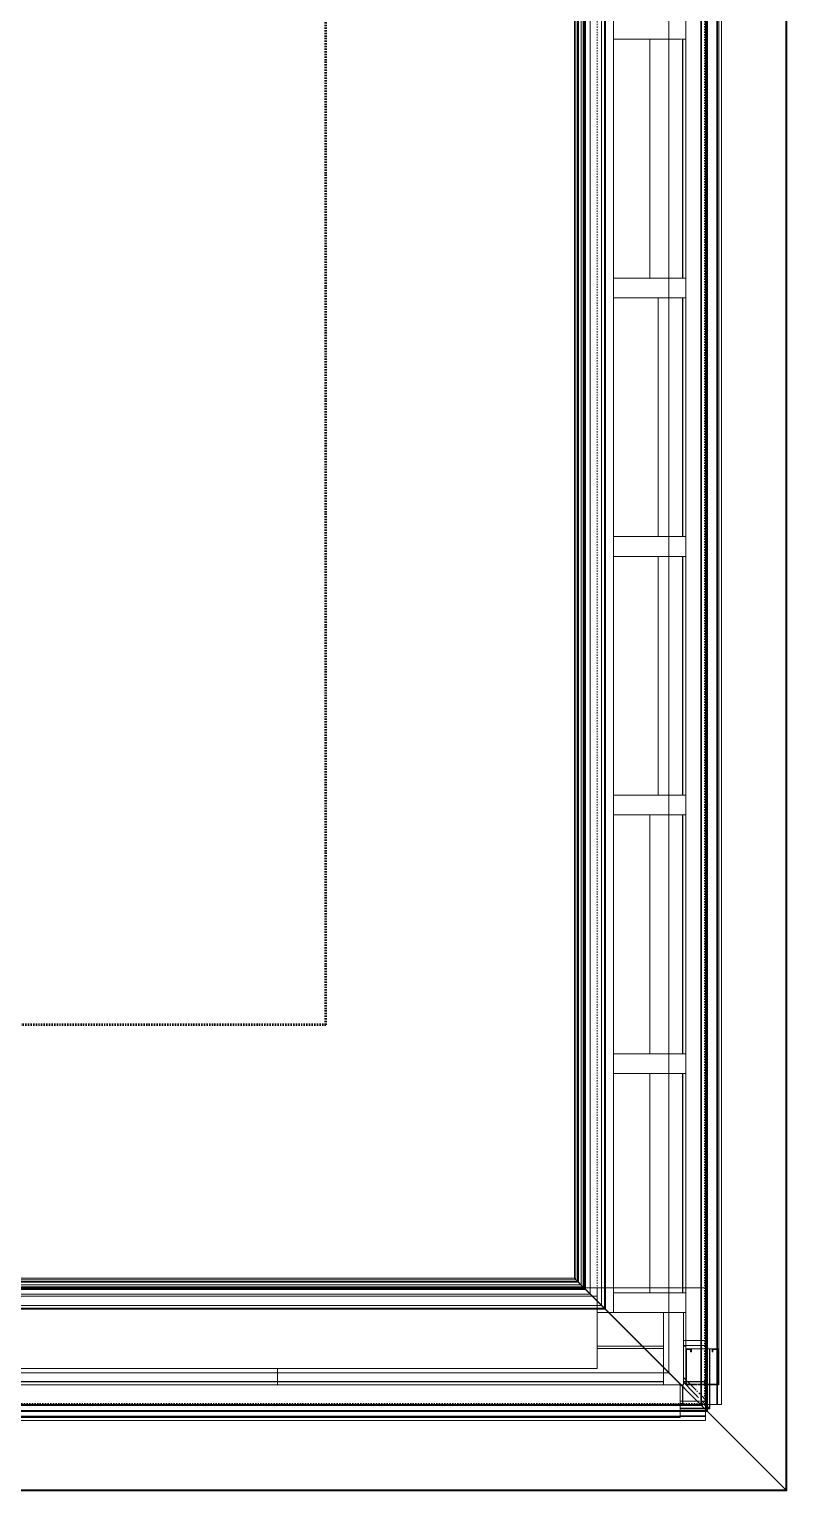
# Model space of a CAD drawing. Header units: inches. Extents: x -4235 to -464, y 9767 to 12269.
# Drawn here: x -2119.4 to -2061.7, y 9973.6 to 10084.9 of the extents above; entities that cross this region are included whole.
import ezdxf

# ---------------------------------------------------------------- set-up
doc = ezdxf.new("R2010")
doc.units = ezdxf.units.IN
doc.header["$MEASUREMENT"] = 0
doc.linetypes.add('Dash 1_16_', pattern=[0.125, 0.0625, -0.0625])
for name, color, linetype, lineweight in [('A-GLAZ-CWMG', 51, 'Continuous', 9), ('A-GLAZ-CWMG-1', 9, 'Continuous', 9), ('A-ROOF-1', 10, 'Dash 1_16_', 9), ('A-WALL-1', 113, 'Continuous', 9), ('A-WALL-PATT-1', 9, 'Continuous', 9), ('C-PROP-LINE-1', 91, 'Dash 1_16_', 50)]:
    doc.layers.add(name, color=color, linetype=linetype, lineweight=lineweight)

# ---------------------------------------------------------------- blocks, each defined once
blk = doc.blocks.new('Basic Wall _ EXT - FIBER CEMENT - LARGE - 1hr - ___-2505167-BACKGROUND - ROOF PLAN')
at = {"layer": 'A-WALL-1'}
for p, q in [((-2067.63, 9984.44), (-2067.63, 9981.75)), ((-2067.63, 9981.75), (-2067.63, 9984.44)), ((-2067.6, 9981.75), (-2067.6, 9984.44)), ((-2067.6, 9981.75), (-2067.6, 9984.44)), ((-2069.61, 9981.88), (-2068.79, 9981.06)), ((-2068.79, 9981.06), (-2069.61, 9981.88)), ((-2068.79, 9981.05), (-2068.63, 9980.89)), ((-2068.63, 9980.89), (-2068.79, 9981.05)), ((-2068.63, 9980.89), (-2068.58, 9980.84)), ((-2068.58, 9980.84), (-2068.63, 9980.89)), ((-2068.58, 9980.84), (-2068.52, 9980.78)), ((-2068.52, 9980.78), (-2068.58, 9980.84)), ((-2067.63, 9981.69), (-2067.63, 9980.19)), ((-2067.63, 9980.19), (-2067.63, 9981.69)), ((-2067.6, 9980.19), (-2067.6, 9981.69)), ((-2067.6, 9980.19), (-2067.6, 9981.69)), ((-2068.52, 9980.78), (-2068.45, 9980.72)), ((-2068.45, 9980.72), (-2068.52, 9980.78)), ((-2068.18, 9980.44), (-2067.92, 9980.19)), ((-2067.92, 9980.19), (-2068.18, 9980.44)), ((-2067.92, 9980.19), (-2067.77, 9980.04)), ((-2067.77, 9980.04), (-2067.92, 9980.19)), ((-2067.77, 9980.04), (-2067.63, 9979.9)), ((-2067.6, 9979.87), (-2067.77, 9980.04)), ((-2067.63, 9980.19), (-2067.63, 9979.9)), ((-2067.63, 9979.9), (-2067.63, 9980.19)), ((-2067.6, 9979.87), (-2067.6, 9980.19)), ((-2067.6, 9979.87), (-2067.6, 9980.19))]:
    blk.add_line(p, q, dxfattribs=at)
blk = doc.blocks.new('Basic Wall _ EXT - FIBER CEMENT - LARGE - 1hr - ___-2162460-BACKGROUND - ROOF PLAN')
at = {"layer": 'A-WALL-1'}
for p, q in [((-2067.05, 9980.19), (-2067.05, 10851.39)), ((-2067.02, 9980.19), (-2067.02, 10851.39)), ((-2066.71, 9980.19), (-2066.71, 10851.39)), ((-2069.67, 10084.11), (-2069.67, 10065.92)), ((-2069.67, 10065.92), (-2069.67, 10084.11)), ((-2069.64, 10065.92), (-2069.64, 10084.11)), ((-2069.64, 10065.92), (-2069.64, 10084.11)), ((-2069.67, 10064.42), (-2069.67, 10046.24)), ((-2069.67, 10046.24), (-2069.67, 10064.42)), ((-2069.64, 10046.24), (-2069.64, 10064.42)), ((-2069.64, 10046.24), (-2069.64, 10064.42)), ((-2069.67, 10044.74), (-2069.67, 10026.56)), ((-2069.67, 10026.56), (-2069.67, 10044.74)), ((-2069.64, 10026.56), (-2069.64, 10044.74)), ((-2069.64, 10026.56), (-2069.64, 10044.74)), ((-2069.67, 10025.06), (-2069.67, 10006.87)), ((-2069.67, 10006.87), (-2069.67, 10025.06)), ((-2069.64, 10006.87), (-2069.64, 10025.06)), ((-2069.64, 10006.87), (-2069.64, 10025.06)), ((-2069.67, 10005.37), (-2069.67, 9989.06)), ((-2069.67, 9988.69), (-2069.67, 10005.37)), ((-2069.64, 9988.69), (-2069.64, 10005.37)), ((-2069.64, 9989.06), (-2069.64, 10005.37)), ((-2069.67, 9989.06), (-2069.67, 9988.69)), ((-2069.64, 9988.69), (-2069.64, 9989.06)), ((-2067.06, 9981.75), (-2067.06, 9984.38)), ((-2067.05, 9981.75), (-2067.05, 9984.38)), ((-2067.03, 9981.75), (-2067.03, 9984.38)), ((-2067.02, 9981.75), (-2067.02, 9984.38)), ((-2069.67, 9981.69), (-2069.67, 9981.6)), ((-2069.67, 9981.6), (-2069.67, 9981.69)), ((-2069.67, 9981.56), (-2069.67, 9980.47)), ((-2069.67, 9980.47), (-2069.67, 9981.56)), ((-2069.64, 9981.56), (-2069.64, 9981.69)), ((-2069.64, 9981.56), (-2069.64, 9981.69)), ((-2069.64, 9980.47), (-2069.64, 9981.53)), ((-2069.64, 9980.47), (-2069.64, 9981.53)), ((-2067.06, 9980.19), (-2067.06, 9981.69)), ((-2067.05, 9980.19), (-2067.05, 9981.69)), ((-2067.03, 9980.19), (-2067.03, 9981.69)), ((-2067.02, 9980.19), (-2067.02, 9981.69)), ((-2069.67, 9980.47), (-2069.67, 9980.41)), ((-2069.67, 9980.41), (-2069.67, 9980.47)), ((-2069.67, 9980.41), (-2069.67, 9980.34)), ((-2069.67, 9980.34), (-2069.67, 9980.41)), ((-2069.67, 9980.34), (-2069.67, 9980.28)), ((-2069.67, 9980.28), (-2069.67, 9980.34)), ((-2069.67, 9980.28), (-2069.67, 9980.22)), ((-2069.67, 9980.22), (-2069.67, 9980.28)), ((-2069.64, 9980.19), (-2069.67, 9980.19)), ((-2069.64, 9980.41), (-2069.64, 9980.47)), ((-2069.64, 9980.41), (-2069.64, 9980.47)), ((-2069.64, 9980.34), (-2069.64, 9980.41)), ((-2069.64, 9980.34), (-2069.64, 9980.41)), ((-2069.64, 9980.28), (-2069.64, 9980.34)), ((-2069.64, 9980.28), (-2069.64, 9980.34)), ((-2069.64, 9980.22), (-2069.64, 9980.28)), ((-2069.64, 9980.22), (-2069.64, 9980.28)), ((-2069.64, 9980.19), (-2068.3, 9980.19)), ((-2068.3, 9980.19), (-2069.64, 9980.19)), ((-2068.18, 9980.19), (-2067.92, 9980.19)), ((-2067.92, 9980.19), (-2068.18, 9980.19)), ((-2067.92, 9980.19), (-2067.77, 9980.19)), ((-2067.77, 9980.19), (-2067.92, 9980.19)), ((-2067.77, 9980.19), (-2067.05, 9980.19)), ((-2067.02, 9980.19), (-2067.77, 9980.19)), ((-2067.03, 9980.19), (-2067.06, 9980.19)), ((-2067.02, 9980.19), (-2066.76, 9980.19)), ((-2066.88, 9980.19), (-2067.02, 9980.19)), ((-2067.02, 9980.19), (-2066.9, 9980.19)), ((-2066.74, 9980.19), (-2067.02, 9980.19)), ((-2066.9, 9980.19), (-2066.77, 9980.19)), ((-2066.84, 9980.19), (-2066.88, 9980.19)), ((-2066.79, 9980.19), (-2066.84, 9980.19)), ((-2066.77, 9980.19), (-2066.79, 9980.19)), ((-2066.76, 9980.19), (-2066.77, 9980.19)), ((-2066.77, 9980.19), (-2066.75, 9980.19)), ((-2066.75, 9980.19), (-2066.71, 9980.19)), ((-2066.71, 9980.19), (-2066.74, 9980.19))]:
    blk.add_line(p, q, dxfattribs=at)
blk = doc.blocks.new('Basic Wall _ EXT - FIBER CEMENT - SMALL - 1hr - ___-2145934-BACKGROUND - ROOF PLAN')
at = {"layer": 'A-WALL-1'}
for p, q in [((-2061.81, 10857.87), (-2061.81, 9973.7)), ((-2061.81, 9973.7), (-2061.81, 10857.87)), ((-2061.73, 9973.63), (-2061.73, 10857.95)), ((-2061.73, 9973.63), (-2061.73, 10857.95)), ((-2067.84, 9979.73), (-2067.84, 10851.85)), ((-2067.77, 9979.66), (-2067.77, 10851.92)), ((-2068.29, 9989.06), (-2068.29, 10851.39)), ((-2068.29, 9989.06), (-2068.29, 10851.39)), ((-2068.22, 9980.11), (-2068.22, 10851.47)), ((-2070.72, 9982.61), (-2070.72, 10848.97)), ((-2070.72, 9982.62), (-2070.72, 10848.96)), ((-2075.62, 9987.51), (-2075.62, 10844.06)), ((-2075.62, 9987.51), (-2075.62, 10844.06)), ((-2075.54, 9987.44), (-2075.54, 10844.14)), ((-2075.54, 9987.44), (-2075.54, 10844.14)), ((-2076.7, 10842.99), (-2076.7, 9988.59)), ((-2076.7, 9988.59), (-2076.7, 10842.99)), ((-2075.83, 10843.86), (-2075.83, 9987.72)), ((-2075.83, 9987.72), (-2075.83, 10843.86)), ((-2077.91, 9989.8), (-2077.91, 10841.78)), ((-2077.8, 9989.69), (-2077.8, 10841.89)), ((-2077.67, 9989.56), (-2077.67, 10842.02)), ((-2077.6, 9989.49), (-2077.6, 10842.08)), ((-2077.4, 10842.29), (-2077.4, 9989.29)), ((-2077.25, 10842.44), (-2077.25, 9989.14)), ((-2077.24, 9989.13), (-2077.24, 10842.45)), ((-2077.2, 9989.09), (-2077.2, 10842.48)), ((-2077.18, 9989.07), (-2077.18, 10842.51)), ((-2077.17, 9989.06), (-2077.17, 10842.52)), ((-2077.17, 9989.06), (-2077.17, 10842.52)), ((-2077.11, 9989), (-2077.11, 10842.58)), ((-2077.1, 9988.99), (-2077.1, 10842.59)), ((-2077.05, 9988.94), (-2077.05, 10842.64)), ((-2077.44, 9989.33), (-2077.91, 9989.8)), ((-2077.91, 9989.8), (-2077.8, 9989.69)), ((-2077.68, 9989.57), (-2077.8, 9989.69)), ((-2077.8, 9989.69), (-2077.44, 9989.33)), ((-2077.8, 9989.69), (-2077.72, 9989.61)), ((-2077.44, 9989.33), (-2077.67, 9989.56)), ((-2077.67, 9989.56), (-2077.6, 9989.49)), ((-2077.6, 9989.49), (-2077.44, 9989.33)), ((-2077.51, 9989.4), (-2077.55, 9989.44)), ((-2077.44, 9989.33), (-2077.51, 9989.4)), ((-2077.33, 9989.22), (-2077.29, 9989.18)), ((-2077.29, 9989.18), (-2077.33, 9989.22)), ((-2077.29, 9989.18), (-2077.33, 9989.22)), ((-2077.33, 9989.22), (-2077.29, 9989.18)), ((-2077.32, 9989.21), (-2077.32, 9989.21)), ((-2077.2, 9989.09), (-2077.24, 9989.13)), ((-2061.73, 9973.63), (-2077.18, 9989.07)), ((-2077.18, 9989.07), (-2077.17, 9989.06)), ((-2077.17, 9989.06), (-2061.81, 9973.7)), ((-2077.11, 9989), (-2077.17, 9989.06)), ((-2077.17, 9989.06), (-2077.11, 9989)), ((-2077.12, 9989.01), (-2077.17, 9989.06)), ((-2077.17, 9989.06), (-2077.16, 9989.05)), ((-2077.16, 9989.05), (-2077.15, 9989.04)), ((-2075.54, 9987.44), (-2077.11, 9989)), ((-2077.1, 9988.99), (-2077.05, 9988.94)), ((-2077, 9988.89), (-2077.06, 9988.95)), ((-2077.05, 9988.94), (-2075.62, 9987.51)), ((-2077.04, 9988.93), (-2077, 9988.89)), ((-2068.29, 9980.19), (-2068.29, 9989.06)), ((-2068.29, 9980.19), (-2068.29, 9989.06)), ((-2069.9, 9981.79), (-2069.84, 9981.73)), ((-2069.73, 9981.62), (-2069.68, 9981.57)), ((-2068.63, 9980.52), (-2069.73, 9981.62)), ((-2069.68, 9981.57), (-2068.58, 9980.47)), ((-2068.22, 9980.11), (-2068.22, 9980.11)), ((-2068.18, 9980.07), (-2067.84, 9979.73)), ((-2067.77, 9979.66), (-2068.18, 9980.07)), ((-2067.84, 9979.73), (-2067.77, 9979.66))]:
    blk.add_line(p, q, dxfattribs=at)
at = {"layer": 'A-WALL-1', "flags": 128}
for points in [[(-2077.55, 9989.44), (-2077.59, 9989.48), (-2077.64, 9989.53), (-2077.68, 9989.57)], [(-2077.4, 9989.29), (-2077.4, 9989.29), (-2077.41, 9989.3), (-2077.44, 9989.33)], [(-2077.18, 9989.07), (-2077.23, 9989.12), (-2077.29, 9989.18), (-2077.33, 9989.22), (-2077.37, 9989.26), (-2077.39, 9989.28), (-2077.4, 9989.29)], [(-2077.37, 9989.26), (-2077.34, 9989.23), (-2077.32, 9989.21)], [(-2077.32, 9989.21), (-2077.31, 9989.2), (-2077.3, 9989.19), (-2077.27, 9989.17), (-2077.24, 9989.13), (-2077.21, 9989.1), (-2077.17, 9989.06)], [(-2077.25, 9989.14), (-2077.25, 9989.14), (-2077.27, 9989.16), (-2077.29, 9989.18)], [(-2077.18, 9989.07), (-2077.22, 9989.11), (-2077.24, 9989.13), (-2077.25, 9989.14)], [(-2077.22, 9989.11), (-2077.19, 9989.08), (-2077.18, 9989.07)], [(-2077.15, 9989.04), (-2077.12, 9989.01), (-2077.08, 9988.97), (-2077.04, 9988.93)], [(-2069.73, 9981.62), (-2069.78, 9981.67), (-2069.84, 9981.73), (-2069.9, 9981.79)], [(-2068.22, 9980.11), (-2068.25, 9980.14), (-2068.28, 9980.18), (-2068.33, 9980.22), (-2068.39, 9980.28), (-2068.45, 9980.34), (-2068.52, 9980.41), (-2068.58, 9980.47), (-2068.63, 9980.52)], [(-2068.58, 9980.47), (-2068.54, 9980.43), (-2068.5, 9980.39), (-2068.46, 9980.35), (-2068.41, 9980.31), (-2068.38, 9980.27), (-2068.34, 9980.23)], [(-2068.34, 9980.23), (-2068.32, 9980.21), (-2068.3, 9980.19), (-2068.29, 9980.19)], [(-2068.29, 9980.19), (-2068.29, 9980.18), (-2068.27, 9980.16), (-2068.25, 9980.14)], [(-2068.18, 9980.07), (-2068.2, 9980.09), (-2068.21, 9980.1), (-2068.22, 9980.11)]]:
    blk.add_lwpolyline(points, dxfattribs=at)
blk = doc.blocks.new('Basic Wall _ EXT - FIBER CEMENT - LARGE - ___-2505169-BACKGROUND - ROOF PLAN')
at = {"layer": 'A-WALL-1'}
for p, q in [((-2089.29, 9981.91), (-2218.13, 9981.91)), ((-2177.12, 9981.94), (-2089.29, 9981.94)), ((-2089.29, 9981.94), (-2177.12, 9981.94)), ((-2089.29, 9981.91), (-2177.12, 9981.91)), ((-2068.79, 9981.06), (-2069.61, 9981.88)), ((-2069.61, 9981.88), (-2068.79, 9981.06)), ((-2068.63, 9980.89), (-2068.79, 9981.05)), ((-2068.79, 9981.05), (-2068.63, 9980.89)), ((-2068.58, 9980.84), (-2068.63, 9980.89)), ((-2068.63, 9980.89), (-2068.58, 9980.84)), ((-2068.52, 9980.78), (-2068.58, 9980.84)), ((-2068.58, 9980.84), (-2068.52, 9980.78)), ((-2067.92, 9979.9), (-2069.86, 9979.9)), ((-2067.92, 9979.9), (-2069.86, 9979.9)), ((-2069.86, 9979.87), (-2067.92, 9979.87)), ((-2067.92, 9979.87), (-2069.86, 9979.87)), ((-2068.45, 9980.72), (-2068.52, 9980.78)), ((-2068.52, 9980.78), (-2068.45, 9980.72)), ((-2067.92, 9980.19), (-2068.18, 9980.44)), ((-2068.18, 9980.44), (-2067.92, 9980.19)), ((-2067.77, 9980.04), (-2067.92, 9980.19)), ((-2067.92, 9980.19), (-2067.77, 9980.04)), ((-2067.77, 9979.9), (-2067.92, 9979.9)), ((-2067.77, 9979.9), (-2067.92, 9979.9)), ((-2067.92, 9979.87), (-2067.77, 9979.87)), ((-2067.77, 9979.87), (-2067.92, 9979.87)), ((-2067.63, 9979.9), (-2067.77, 9980.04)), ((-2067.77, 9980.04), (-2067.6, 9979.87)), ((-2067.63, 9979.9), (-2067.77, 9979.9)), ((-2067.63, 9979.9), (-2067.77, 9979.9)), ((-2067.77, 9979.87), (-2067.6, 9979.87)), ((-2067.6, 9979.87), (-2067.77, 9979.87))]:
    blk.add_line(p, q, dxfattribs=at)
blk = doc.blocks.new('Basic Wall _ EXT - FIBER CEMENT - LARGE - ___-2162463-BACKGROUND - ROOF PLAN')
at = {"layer": 'A-WALL-1'}
for p, q in [((-2369.31, 9981.94), (-2071.11, 9981.94)), ((-2071.11, 9981.94), (-2369.31, 9981.94)), ((-2071.11, 9981.91), (-2369.31, 9981.91)), ((-2071.11, 9981.91), (-2369.31, 9981.91)), ((-2069.61, 9981.94), (-2068.63, 9981.94)), ((-2068.63, 9981.94), (-2069.61, 9981.94)), ((-2068.63, 9981.91), (-2069.61, 9981.91)), ((-2068.63, 9981.91), (-2069.61, 9981.91)), ((-2068.63, 9981.94), (-2068.58, 9981.94)), ((-2068.58, 9981.94), (-2068.63, 9981.94)), ((-2068.58, 9981.91), (-2068.63, 9981.91)), ((-2068.58, 9981.91), (-2068.63, 9981.91)), ((-2068.58, 9981.94), (-2068.52, 9981.94)), ((-2068.52, 9981.94), (-2068.58, 9981.94)), ((-2068.52, 9981.91), (-2068.58, 9981.91)), ((-2068.52, 9981.91), (-2068.58, 9981.91)), ((-2068.52, 9981.94), (-2068.45, 9981.94)), ((-2068.45, 9981.94), (-2068.52, 9981.94)), ((-2068.45, 9981.91), (-2068.52, 9981.91)), ((-2068.45, 9981.91), (-2068.52, 9981.91)), ((-2068.45, 9981.94), (-2068.39, 9981.94)), ((-2068.39, 9981.94), (-2068.45, 9981.94)), ((-2068.39, 9981.91), (-2068.45, 9981.91)), ((-2068.39, 9981.91), (-2068.45, 9981.91)), ((-2068.39, 9981.94), (-2068.33, 9981.94)), ((-2068.33, 9981.94), (-2068.39, 9981.94)), ((-2068.33, 9981.91), (-2068.39, 9981.91)), ((-2068.33, 9981.91), (-2068.39, 9981.91)), ((-2068.18, 9981.94), (-2067.92, 9981.94)), ((-2067.92, 9981.94), (-2068.18, 9981.94)), ((-2067.92, 9981.91), (-2068.18, 9981.91)), ((-2067.92, 9981.91), (-2068.18, 9981.91)), ((-2067.92, 9981.94), (-2067.92, 9981.91)), ((-2067.92, 9981.91), (-2067.92, 9981.57)), ((-2067.92, 9980.19), (-2067.92, 9981.91)), ((-2067.92, 9981.57), (-2067.92, 9980.19)), ((-2067.92, 9980.19), (-2067.92, 9979.66)), ((-2067.92, 9979.66), (-2067.92, 9980.19)), ((-2067.92, 9979.31), (-2369.31, 9979.31)), ((-2067.92, 9979.28), (-2369.31, 9979.28)), ((-2369.31, 9978.98), (-2067.92, 9978.98)), ((-2067.92, 9979.32), (-2069.86, 9979.32)), ((-2067.92, 9979.31), (-2069.86, 9979.31)), ((-2067.92, 9979.3), (-2069.86, 9979.3)), ((-2067.92, 9979.28), (-2069.86, 9979.28)), ((-2067.92, 9979.66), (-2067.92, 9979.28)), ((-2067.92, 9979.31), (-2067.92, 9979.66)), ((-2067.92, 9979.32), (-2067.92, 9979.3)), ((-2067.92, 9979.28), (-2067.92, 9979)), ((-2067.92, 9979.17), (-2067.92, 9979.28)), ((-2067.92, 9979.28), (-2067.92, 9979.15)), ((-2067.92, 9979.03), (-2067.92, 9979.28)), ((-2067.92, 9979.04), (-2067.92, 9979.17)), ((-2067.92, 9979.15), (-2067.92, 9979.1)), ((-2067.92, 9979.1), (-2067.92, 9979.06)), ((-2067.92, 9979.06), (-2067.92, 9979.03)), ((-2067.92, 9979.01), (-2067.92, 9979.04)), ((-2067.92, 9979.01), (-2067.92, 9979.03)), ((-2067.92, 9979.03), (-2067.92, 9979.01)), ((-2067.92, 9978.99), (-2067.92, 9979.01)), ((-2067.92, 9979), (-2067.92, 9978.98)), ((-2067.92, 9978.98), (-2067.92, 9978.99))]:
    blk.add_line(p, q, dxfattribs=at)
blk = doc.blocks.new('Basic Wall _ EXT - FIBER CEMENT - SMALL - ___-2145937-BACKGROUND - ROOF PLAN')
at = {"layer": 'A-WALL-1'}
for p, q in [((-2077.91, 9989.8), (-3851.11, 9989.8)), ((-2077.8, 9989.69), (-2077.91, 9989.8)), ((-2077.91, 9989.8), (-2077.44, 9989.33)), ((-2077.05, 9988.94), (-3851.97, 9988.94)), ((-2077.1, 9988.99), (-3851.93, 9988.99)), ((-2077.11, 9989), (-3851.92, 9989)), ((-2077.18, 9989.07), (-3851.85, 9989.07)), ((-2077.17, 9989.06), (-3851.85, 9989.06)), ((-2077.17, 9989.06), (-3851.85, 9989.06)), ((-2077.2, 9989.09), (-3851.82, 9989.09)), ((-2077.24, 9989.13), (-3851.78, 9989.13)), ((-2077.25, 9989.14), (-3851.77, 9989.14)), ((-2077.4, 9989.29), (-3851.63, 9989.29)), ((-2077.6, 9989.49), (-3851.42, 9989.49)), ((-2077.67, 9989.56), (-3851.35, 9989.56)), ((-2077.8, 9989.69), (-3851.22, 9989.69)), ((-2077.72, 9989.61), (-2077.8, 9989.69)), ((-2077.44, 9989.33), (-2077.8, 9989.69)), ((-2077.8, 9989.69), (-2077.68, 9989.57)), ((-2077.6, 9989.49), (-2077.67, 9989.56)), ((-2077.67, 9989.56), (-2077.44, 9989.33)), ((-2077.44, 9989.33), (-2077.6, 9989.49)), ((-2077.51, 9989.4), (-2077.44, 9989.33)), ((-2077.33, 9989.22), (-2077.29, 9989.18)), ((-2077.29, 9989.18), (-2077.33, 9989.22)), ((-2077.29, 9989.18), (-2077.33, 9989.22)), ((-2077.33, 9989.22), (-2077.29, 9989.18)), ((-2077.24, 9989.13), (-2077.2, 9989.09)), ((-2077.18, 9989.07), (-2061.73, 9973.63)), ((-2077.17, 9989.06), (-2077.18, 9989.07)), ((-2061.81, 9973.7), (-2077.17, 9989.06)), ((-2077.11, 9989), (-2077.17, 9989.06)), ((-2077.17, 9989.06), (-2077.11, 9989)), ((-2077.17, 9989.06), (-2077.12, 9989.01)), ((-2077.11, 9989), (-2075.54, 9987.44)), ((-2077.05, 9988.94), (-2077.1, 9988.99)), ((-2077.06, 9988.95), (-2077, 9988.89)), ((-2075.62, 9987.51), (-2077.05, 9988.94)), ((-2077, 9988.89), (-2077.04, 9988.93)), ((-3853.2, 9987.72), (-2075.83, 9987.72)), ((-2075.83, 9987.72), (-3853.2, 9987.72)), ((-3852.33, 9988.59), (-2076.7, 9988.59)), ((-2076.7, 9988.59), (-3852.33, 9988.59)), ((-2075.54, 9987.44), (-3853.48, 9987.44)), ((-2075.54, 9987.44), (-3853.48, 9987.44)), ((-2075.62, 9987.51), (-3853.4, 9987.51)), ((-2075.62, 9987.51), (-3853.4, 9987.51)), ((-2070.72, 9982.61), (-3858.3, 9982.61)), ((-2070.72, 9982.61), (-3858.3, 9982.61)), ((-2069.84, 9981.73), (-2069.9, 9981.79)), ((-2069.73, 9981.62), (-2068.63, 9980.52)), ((-2069.68, 9981.57), (-2069.73, 9981.62)), ((-2068.58, 9980.47), (-2069.68, 9981.57)), ((-3860.81, 9980.11), (-2068.22, 9980.11)), ((-2068.29, 9980.19), (-3860.73, 9980.19)), ((-2068.29, 9980.19), (-3860.73, 9980.19)), ((-2068.2, 9980.09), (-2068.18, 9980.07)), ((-2068.18, 9980.07), (-2067.77, 9979.66)), ((-2067.84, 9979.73), (-2068.18, 9980.07)), ((-2067.77, 9979.66), (-3861.25, 9979.66)), ((-2067.84, 9979.73), (-3861.19, 9979.73)), ((-2067.77, 9979.66), (-2067.84, 9979.73)), ((-3867.29, 9973.63), (-2061.73, 9973.63)), ((-2061.73, 9973.63), (-3867.29, 9973.63)), ((-2061.81, 9973.7), (-3867.21, 9973.7)), ((-2061.81, 9973.7), (-3867.21, 9973.7))]:
    blk.add_line(p, q, dxfattribs=at)
at = {"layer": 'A-WALL-1', "flags": 128}
for points in [[(-2077.68, 9989.57), (-2077.64, 9989.53), (-2077.59, 9989.48), (-2077.55, 9989.44), (-2077.51, 9989.4)], [(-2077.44, 9989.33), (-2077.41, 9989.3), (-2077.4, 9989.29), (-2077.4, 9989.29)], [(-2077.4, 9989.29), (-2077.39, 9989.28), (-2077.37, 9989.26), (-2077.33, 9989.22), (-2077.29, 9989.18), (-2077.23, 9989.12), (-2077.18, 9989.07)], [(-2077.32, 9989.21), (-2077.32, 9989.21), (-2077.34, 9989.23), (-2077.37, 9989.26)], [(-2077.24, 9989.13), (-2077.27, 9989.17), (-2077.3, 9989.19), (-2077.31, 9989.2), (-2077.32, 9989.21)], [(-2077.29, 9989.18), (-2077.27, 9989.16), (-2077.25, 9989.14), (-2077.25, 9989.14)], [(-2077.25, 9989.14), (-2077.24, 9989.13), (-2077.22, 9989.11), (-2077.18, 9989.07)], [(-2077.17, 9989.06), (-2077.21, 9989.1), (-2077.24, 9989.13)], [(-2077.18, 9989.07), (-2077.19, 9989.08), (-2077.22, 9989.11)], [(-2077.04, 9988.93), (-2077.08, 9988.97), (-2077.12, 9989.01), (-2077.15, 9989.04), (-2077.16, 9989.05), (-2077.17, 9989.06)], [(-2069.9, 9981.79), (-2069.84, 9981.73), (-2069.78, 9981.67), (-2069.73, 9981.62)], [(-2068.63, 9980.52), (-2068.58, 9980.47), (-2068.52, 9980.41), (-2068.45, 9980.34), (-2068.39, 9980.28), (-2068.33, 9980.22), (-2068.28, 9980.18), (-2068.25, 9980.14), (-2068.22, 9980.11), (-2068.22, 9980.11)], [(-2068.29, 9980.19), (-2068.3, 9980.19), (-2068.32, 9980.21), (-2068.34, 9980.23), (-2068.38, 9980.27), (-2068.41, 9980.31), (-2068.46, 9980.35), (-2068.5, 9980.39), (-2068.54, 9980.43), (-2068.58, 9980.47)], [(-2068.25, 9980.14), (-2068.27, 9980.16), (-2068.29, 9980.18), (-2068.29, 9980.19)], [(-2068.22, 9980.11), (-2068.21, 9980.1), (-2068.2, 9980.09)]]:
    blk.add_lwpolyline(points, dxfattribs=at)
blk = doc.blocks.new('Rectangular Mullion - Profile_Polycarbonate_Upper and left-1940140-BACKGROUND - ROOF PLAN')
at = {"layer": 'A-GLAZ-CWMG'}
for p, q in [((-2174.37, 9981.69), (-2071.11, 9981.69)), ((-2174.37, 9981.63), (-2174.37, 9981.67)), ((-2174.37, 9980.47), (-2174.37, 9981.62)), ((-2069.86, 9981.67), (-2069.86, 9981.62)), ((-2069.86, 9981.62), (-2069.86, 9980.47)), ((-2174.37, 9980.29), (-2174.37, 9980.34)), ((-2174.37, 9980.23), (-2174.37, 9980.28)), ((-2174.37, 9979.66), (-2174.37, 9980.07)), ((-2069.86, 9980.47), (-2069.86, 9980.41)), ((-2069.86, 9980.41), (-2069.86, 9980.34)), ((-2069.86, 9980.34), (-2069.86, 9980.28)), ((-2069.86, 9980.28), (-2069.86, 9980.22)), ((-2069.86, 9980.07), (-2069.86, 9979.66)), ((-2174.37, 9979.28), (-2174.37, 9979.66)), ((-2174.37, 9979.19), (-2174.37, 9979.28)), ((-2069.86, 9979.19), (-2174.37, 9979.19)), ((-2069.86, 9979.66), (-2069.86, 9979.28)), ((-2069.86, 9979.28), (-2069.86, 9979.19))]:
    blk.add_line(p, q, dxfattribs=at)
blk = doc.blocks.new('Rectangular Mullion - Stud - Vertical-V63-BACKGROUND - ROOF PLAN')
at = {"layer": 'A-GLAZ-CWMG'}
for p, q in [((-1.5, 2.75), (-0.19, 2.75)), ((-1.5, 1.83), (-1.5, 2.71)), ((-0.12, 2.75), (0, 2.75)), ((0, 2.75), (0, -2.75)), ((-1.5, 1.44), (-1.5, 1.83)), ((-1.5, -2.75), (-1.5, 1.43)), ((-1.14, -2.75), (-1.5, -2.75)), ((-0.29, -2.75), (-1.11, -2.75)), ((-0.23, -2.75), (-0.28, -2.75)), ((-0.17, -2.75), (-0.23, -2.75)), ((0, -2.75), (-0.17, -2.75))]:
    blk.add_line(p, q, dxfattribs=at)
blk = doc.blocks.new('Rectangular Mullion - Stud - Base_Head-V64-BACKGROUND - ROOF PLAN')
at = {"layer": 'A-GLAZ-CWMG-1'}
h = blk.add_hatch(dxfattribs=at)
h.set_pattern_fill('FP_11', color=256, style=0, pattern_type=2)
h.set_pattern_definition([(180, (-2079.453, 9984.439), (-1e-15, -8), [])])
h.paths.add_polyline_path([(-2075.83, 9981.69), (-2071.11, 9981.73), (-2071.11, 9987.19), (-2076.17, 9987.19), (-2076.17, 9982.94), (-2089.29, 9982.94), (-2089.29, 9981.69), (-2076.17, 9981.69)], flags=0)
at = {"layer": 'A-GLAZ-CWMG'}
for p, q in [((-2076.17, 9987.19), (-2075.3, 9987.19)), ((-2075.3, 9987.19), (-2074.92, 9987.19))]:
    blk.add_line(p, q, dxfattribs=at)
blk = doc.blocks.new('Rectangular Mullion - Stud - Vertical-V102-BACKGROUND - ROOF PLAN')
at = {"layer": 'A-GLAZ-CWMG'}
for p, q in [((-1.5, -1.43), (-1.5, 2.75)), ((-1.5, 2.75), (0, 2.75)), ((0, 2.75), (0, -1.43)), ((-1.5, -2.28), (-1.5, -1.45)), ((0, -1.45), (0, -2.28)), ((-1.5, -2.34), (-1.5, -2.28)), ((-1.5, -2.39), (-1.5, -2.34)), ((-1.5, -2.75), (-1.5, -2.39)), ((0, -2.75), (-1.5, -2.75)), ((0, -2.28), (0, -2.34)), ((0, -2.34), (0, -2.39)), ((0, -2.39), (0, -2.74))]:
    blk.add_line(p, q, dxfattribs=at)
blk = doc.blocks.new('Rectangular Mullion - Stud - Base_Head-1994783-BACKGROUND - ROOF PLAN')
at = {"layer": 'A-GLAZ-CWMG-1'}
h = blk.add_hatch(dxfattribs=at)
h.set_pattern_fill('FP_16', color=256, style=0, pattern_type=2)
h.set_pattern_definition([(90, (-2072.174, 10075.766), (-8, 5e-16), [])])
h.paths.add_polyline_path([(-2069.78, 10065.92), (-2069.42, 10065.92), (-2069.42, 10084.11), (-2074.92, 10084.11), (-2074.89, 10065.92), (-2069.83, 10065.92)], flags=0)
at = {"layer": 'A-GLAZ-CWMG'}
blk.add_line((-2074.92, 10084.11), (-2074.92, 10065.92), dxfattribs=at)
blk = doc.blocks.new('Rectangular Mullion - Stud - Base_Head-1741132-BACKGROUND - ROOF PLAN')
at = {"layer": 'A-GLAZ-CWMG-1'}
h = blk.add_hatch(dxfattribs=at)
h.set_pattern_fill('FP_13', color=256, style=0, pattern_type=2)
h.set_pattern_definition([(270, (-3856.474, 10016.715), (8, 5e-16), [])])
h.paths.add_polyline_path([(-3858.98, 10008.37), (-3853.72, 10008.37), (-3853.72, 10026.56), (-3859.16, 10026.56), (-3859.13, 10008.37), (-3859, 10008.37)], flags=0)
at = {"layer": 'A-GLAZ-CWMG'}
blk.add_line((-3853.72, 10008.37), (-3853.72, 10026.56), dxfattribs=at)
blk = doc.blocks.new('Rectangular Mullion - Stud - Vertical-V103-BACKGROUND - ROOF PLAN')
at = {"layer": 'A-GLAZ-CWMG'}
for p, q in [((0, -1.43), (0, 2.75)), ((0, 2.75), (1.5, 2.75)), ((1.5, 2.75), (1.5, -1.43)), ((0, -2.28), (0, -1.45)), ((1.5, -1.45), (1.5, -2.28)), ((0, -2.34), (0, -2.28)), ((0, -2.39), (0, -2.34)), ((0, -2.75), (0, -2.44)), ((1.5, -2.75), (0, -2.75)), ((1.5, -2.28), (1.5, -2.34)), ((1.5, -2.34), (1.5, -2.39)), ((1.5, -2.44), (1.5, -2.75))]:
    blk.add_line(p, q, dxfattribs=at)
blk = doc.blocks.new('Rectangular Mullion - Stud - Vertical-V104-BACKGROUND - ROOF PLAN')
at = {"layer": 'A-GLAZ-CWMG'}
for p, q in [((0, -1.43), (0, 2.75)), ((0, 2.75), (1.5, 2.75)), ((1.5, 2.75), (1.5, -1.43)), ((0, -2.28), (0, -1.45)), ((1.5, -1.45), (1.5, -2.28)), ((0, -2.34), (0, -2.28)), ((0, -2.39), (0, -2.34)), ((0, -2.75), (0, -2.4)), ((1.5, -2.75), (0, -2.75)), ((1.5, -2.28), (1.5, -2.34)), ((1.5, -2.34), (1.5, -2.39)), ((1.5, -2.4), (1.5, -2.75))]:
    blk.add_line(p, q, dxfattribs=at)
blk = doc.blocks.new('Rectangular Mullion - Stud - Vertical-V105-BACKGROUND - ROOF PLAN')
at = {"layer": 'A-GLAZ-CWMG'}
for p, q in [((0, -1.43), (0, 2.75)), ((0, 2.75), (1.5, 2.75)), ((1.5, 2.75), (1.5, -1.43)), ((0, -2.28), (0, -1.45)), ((1.5, -1.45), (1.5, -2.28)), ((0, -2.34), (0, -2.28)), ((0, -2.39), (0, -2.34)), ((0, -2.75), (0, -2.39)), ((1.5, -2.75), (0, -2.75)), ((1.5, -2.28), (1.5, -2.34)), ((1.5, -2.34), (1.5, -2.39)), ((1.5, -2.39), (1.5, -2.75))]:
    blk.add_line(p, q, dxfattribs=at)
blk = doc.blocks.new('Rectangular Mullion - Stud - Base_Head-1769174-BACKGROUND - ROOF PLAN')
at = {"layer": 'A-GLAZ-CWMG-1'}
h = blk.add_hatch(dxfattribs=at)
h.set_pattern_fill('FP_17', color=256, style=0, pattern_type=2)
h.set_pattern_definition([(90, (-2072.174, 10016.715), (-8, 5e-16), [])])
h.paths.add_polyline_path([(-2069.84, 10006.87), (-2069.42, 10006.87), (-2069.42, 10025.06), (-2074.92, 10025.06), (-2074.92, 10006.87), (-2069.89, 10006.87)], flags=0)
at = {"layer": 'A-GLAZ-CWMG'}
blk.add_line((-2074.92, 10025.06), (-2074.92, 10006.87), dxfattribs=at)
blk = doc.blocks.new('Rectangular Mullion - Stud - Base_Head-V106-BACKGROUND - ROOF PLAN')
at = {"layer": 'A-GLAZ-CWMG-1'}
h = blk.add_hatch(dxfattribs=at)
h.set_pattern_fill('FP_18', color=256, style=0, pattern_type=2)
h.set_pattern_definition([(90, (-2072.174, 9997.031), (-8, 5e-16), [])])
h.paths.add_polyline_path([(-2069.9, 9988.69), (-2069.42, 9988.69), (-2069.42, 10005.37), (-2074.92, 10005.37), (-2074.92, 9988.69), (-2070.62, 9988.69)], flags=0)
at = {"layer": 'A-GLAZ-CWMG'}
for p, q in [((-2074.92, 10005.37), (-2074.92, 9989.06)), ((-2074.92, 9989.06), (-2074.92, 9989.02)), ((-2074.92, 9989.02), (-2074.92, 9988.69))]:
    blk.add_line(p, q, dxfattribs=at)
blk = doc.blocks.new('Rectangular Mullion - Stud - Vertical-V107-BACKGROUND - ROOF PLAN')
at = {"layer": 'A-GLAZ-CWMG'}
for p, q in [((0, -1.43), (0, 2.75)), ((0, 2.75), (1.5, 2.75)), ((1.5, 2.75), (1.5, -1.43)), ((0, -2.28), (0, -1.45)), ((1.5, -1.45), (1.5, -2.28)), ((0, -2.34), (0, -2.28)), ((0, -2.39), (0, -2.34)), ((0, -2.75), (0, -2.39)), ((1.5, -2.75), (0, -2.75)), ((1.5, -2.28), (1.5, -2.34)), ((1.5, -2.34), (1.5, -2.39)), ((1.5, -2.39), (1.5, -2.75))]:
    blk.add_line(p, q, dxfattribs=at)
blk = doc.blocks.new('Rectangular Mullion - Stud - Vertical-V108-BACKGROUND - ROOF PLAN')
at = {"layer": 'A-GLAZ-CWMG'}
for p, q in [((0, -1.43), (0, 2.75)), ((0, 2.75), (1.5, 2.75)), ((1.5, 2.75), (1.5, -1.43)), ((0, -2.28), (0, -1.45)), ((1.5, -1.45), (1.5, -2.28)), ((0, -2.34), (0, -2.28)), ((0, -2.39), (0, -2.34)), ((0, -2.75), (0, -2.39)), ((1.5, -2.75), (0, -2.75)), ((1.5, -2.29), (1.5, -2.34)), ((1.5, -2.34), (1.5, -2.39)), ((1.5, -2.39), (1.5, -2.75))]:
    blk.add_line(p, q, dxfattribs=at)
blk = doc.blocks.new('Rectangular Mullion - Profile_Polycarbonate_Upper and left-1994732-BACKGROUND - ROOF PLAN')
at = {"layer": 'A-GLAZ-CWMG'}
for p, q in [((-2069.42, 10086.64), (-2069.31, 10086.64)), ((-2069.42, 10086.64), (-2069.42, 10085.61)), ((-2069.3, 10086.64), (-2068.63, 10086.64)), ((-2068.62, 10086.64), (-2068.58, 10086.64)), ((-2068.57, 10086.64), (-2068.52, 10086.64)), ((-2068.51, 10086.64), (-2068.45, 10086.64)), ((-2068.45, 10086.64), (-2068.39, 10086.64)), ((-2068.38, 10086.64), (-2068.33, 10086.64)), ((-2068.18, 10086.64), (-2068.02, 10086.64)), ((-2067.92, 10086.64), (-2067.77, 10086.64)), ((-2067.77, 10086.64), (-2067.02, 10086.64)), ((-2067.02, 10086.64), (-2066.92, 10086.64)), ((-2066.92, 9984.44), (-2066.92, 10086.64)), ((-2069.42, 10084.11), (-2069.42, 10065.92)), ((-2069.42, 10064.42), (-2069.42, 10046.24)), ((-2069.42, 10044.74), (-2069.42, 10026.56)), ((-2069.42, 10025.06), (-2069.42, 10006.87)), ((-2069.42, 10005.37), (-2069.42, 9989.06)), ((-2069.42, 9989.06), (-2069.42, 9988.69)), ((-2069.42, 9987.19), (-2069.42, 9984.44)), ((-2068.63, 9984.44), (-2069.42, 9984.44)), ((-2068.58, 9984.44), (-2068.63, 9984.44)), ((-2068.53, 9984.44), (-2068.58, 9984.44)), ((-2068.45, 9984.44), (-2068.52, 9984.44)), ((-2068.39, 9984.44), (-2068.45, 9984.44)), ((-2068.33, 9984.44), (-2068.39, 9984.44)), ((-2067.92, 9984.44), (-2068.18, 9984.44)), ((-2067.77, 9984.44), (-2067.92, 9984.44)), ((-2067.02, 9984.44), (-2067.77, 9984.44)), ((-2066.92, 9984.44), (-2067.02, 9984.44))]:
    blk.add_line(p, q, dxfattribs=at)
blk = doc.blocks.new('Rectangular Mullion - Profile_Polycarbonate_Upper and left-V109-BACKGROUND - ROOF PLAN')
at = {"layer": 'A-GLAZ-CWMG'}
for p, q in [((-2.75, 0.79), (-2.75, 1.21)), ((-2.75, 1.21), (-0.25, 1.21)), ((-0.25, 1.15), (-2.69, 1.15)), ((-2.69, 1.15), (-2.69, 0.85)), ((-0.22, 1.21), (0, 1.21)), ((-0.06, 1.15), (-0.22, 1.15)), ((-0.06, 0.42), (-0.06, 1.15)), ((0, 1.21), (0, 0.42)), ((-2.5, 0.79), (-2.75, 0.79)), ((-2.69, 0.85), (-2.5, 0.85)), ((-2.5, 0.85), (-2.5, 0.79)), ((-0.06, 0.37), (-0.06, 0.42)), ((-0.06, 0.24), (-0.06, 0.31)), ((-0.06, 0.18), (-0.06, 0.24)), ((-0.06, 0.12), (-0.06, 0.18)), ((0, 0.42), (0, 0.37)), ((0, 0.31), (0, 0.24)), ((0, 0.24), (0, 0.18)), ((0, 0.18), (0, 0.12)), ((-2.75, -1.19), (-2.75, -0.79)), ((-2.75, -0.79), (-2.5, -0.79)), ((-2.5, -0.85), (-2.69, -0.85)), ((-2.69, -0.85), (-2.69, -1.19)), ((-2.5, -0.79), (-2.5, -0.85)), ((-0.06, -0.1), (-0.06, -0.03)), ((-0.06, -0.29), (-0.06, -0.11)), ((-0.06, -0.44), (-0.06, -0.29)), ((-0.06, -1.19), (-0.06, -0.44)), ((0, -0.05), (0, -0.29)), ((0, -0.29), (0, -0.44)), ((0, -0.44), (0, -1.19)), ((-2.75, -1.29), (-2.75, -1.19)), ((0, -1.29), (-2.75, -1.29)), ((-2.69, -1.22), (-0.06, -1.22)), ((0, -1.19), (0, -1.29))]:
    blk.add_line(p, q, dxfattribs=at)
blk = doc.blocks.new('Family - ___-2835860-BACKGROUND - ROOF PLAN')
at = {"layer": 'C-PROP-LINE-1'}
for q in [(-2067.92, 10851.39), (-2523.72, 9980.19)]:
    blk.add_line((-2067.92, 9980.19), q, dxfattribs=at)
blk = doc.blocks.new('Family - ___-2835903-BACKGROUND - ROOF PLAN')
at = {"layer": 'C-PROP-LINE-1'}
for q in [(-2096.82, 10822.49), (-3831.82, 10009.09)]:
    blk.add_line((-2096.82, 10009.09), q, dxfattribs=at)
blk = doc.blocks.new('Family - ___-2835932-BACKGROUND - ROOF PLAN')
at = {"layer": 'C-PROP-LINE-1'}
for q in [(-2067.92, 10851.39), (-3860.72, 9980.19)]:
    blk.add_line((-2067.92, 9980.19), q, dxfattribs=at)

msp = doc.modelspace()

# ---------------------------------------------------------------- hatches: boundary and pattern name
at = {"layer": 'A-WALL-PATT-1'}
h = msp.add_hatch(dxfattribs=at)
h.set_pattern_fill('FP_10', color=256, style=0, pattern_type=2)
h.set_pattern_definition([(0, (-3822.58, 9987.56), (-38.254, 120.375), [0.391, -37.863]), (0, (-3822.58, 9987.95), (-38.254, 120.375), [0.391, -37.863]), (0, (-3822.58, 10003.91), (-38.254, 120.375), [0.391, -37.863]), (0, (-3822.58, 10004.3), (-38.254, 120.375), [0.391, -37.863]), (0, (-3822.58, 10020.27), (-38.254, 120.375), [0.391, -37.863]), (0, (-3822.58, 10020.66), (-38.254, 120.375), [0.391, -37.863]), (0, (-3822.58, 10036.63), (-38.254, 120.375), [0.391, -37.863]), (0, (-3822.58, 10037.02), (-38.254, 120.375), [0.391, -37.863]), (0, (-3822.58, 10052.98), (-38.254, 120.375), [0.391, -37.863]), (0, (-3822.58, 10053.38), (-38.254, 120.375), [0.391, -37.863]), (0, (-3822.58, 10069.34), (-38.254, 120.375), [0.391, -37.863]), (0, (-3822.58, 10069.73), (-38.254, 120.375), [0.391, -37.863]), (0, (-3822.58, 10085.7), (-38.254, 120.375), [0.391, -37.863]), (0, (-3822.58, 10086.09), (-38.254, 120.375), [0.391, -37.863]), (0, (-3822.58, 10102.06), (-38.254, 120.375), [0.391, -37.863]), (0, (-3822.58, 10102.45), (-38.254, 120.375), [0.391, -37.863]), (0, (-3805.2, 9987.56), (-38.254, 120.375), [0.391, -37.863]), (0, (-3805.2, 9987.95), (-38.254, 120.375), [0.391, -37.863]), (0, (-3805.2, 10003.91), (-38.254, 120.375), [0.391, -37.863]), (0, (-3805.2, 10004.3), (-38.254, 120.375), [0.391, -37.863]), (0, (-3805.2, 10020.27), (-38.254, 120.375), [0.391, -37.863]), (0, (-3805.2, 10020.66), (-38.254, 120.375), [0.391, -37.863]), (0, (-3805.2, 10036.63), (-38.254, 120.375), [0.391, -37.863]), (0, (-3805.2, 10037.02), (-38.254, 120.375), [0.391, -37.863]), (0, (-3805.2, 10052.98), (-38.254, 120.375), [0.391, -37.863]), (0, (-3805.2, 10053.38), (-38.254, 120.375), [0.391, -37.863]), (0, (-3805.2, 10069.34), (-38.254, 120.375), [0.391, -37.863]), (0, (-3805.2, 10069.73), (-38.254, 120.375), [0.391, -37.863]), (0, (-3805.2, 10085.7), (-38.254, 120.375), [0.391, -37.863]), (0, (-3805.2, 10086.09), (-38.254, 120.375), [0.391, -37.863]), (0, (-3805.2, 10102.06), (-38.254, 120.375), [0.391, -37.863]), (0, (-3805.2, 10102.45), (-38.254, 120.375), [0.391, -37.863]), (0, (-3787.82, 9987.56), (-38.254, 120.375), [0.391, -37.863]), (0, (-3787.82, 9987.95), (-38.254, 120.375), [0.391, -37.863]), (0, (-3787.82, 10003.91), (-38.254, 120.375), [0.391, -37.863]), (0, (-3787.82, 10004.3), (-38.254, 120.375), [0.391, -37.863]), (0, (-3787.82, 10020.27), (-38.254, 120.375), [0.391, -37.863]), (0, (-3787.82, 10020.66), (-38.254, 120.375), [0.391, -37.863]), (0, (-3787.82, 10036.63), (-38.254, 120.375), [0.391, -37.863]), (0, (-3787.82, 10037.02), (-38.254, 120.375), [0.391, -37.863]), (0, (-3787.82, 10052.98), (-38.254, 120.375), [0.391, -37.863]), (0, (-3787.82, 10053.38), (-38.254, 120.375), [0.391, -37.863]), (0, (-3787.82, 10069.34), (-38.254, 120.375), [0.391, -37.863]), (0, (-3787.82, 10069.73), (-38.254, 120.375), [0.391, -37.863]), (0, (-3787.82, 10085.7), (-38.254, 120.375), [0.391, -37.863]), (0, (-3787.82, 10086.09), (-38.254, 120.375), [0.391, -37.863]), (0, (-3787.82, 10102.06), (-38.254, 120.375), [0.391, -37.863]), (0, (-3787.82, 10102.45), (-38.254, 120.375), [0.391, -37.863]), (90, (-3824.32, 9985.002), (-38.254, 2e-15), [120, -0.375]), (90, (-3823.945, 9985.002), (-38.254, 2e-15), [120, -0.375]), (90, (-3822.584, 9987.556), (-38.254, 2e-15), [0.392, -119.982]), (90, (-3822.584, 10003.913), (-38.254, 2e-15), [0.392, -119.982]), (90, (-3822.584, 10020.27), (-38.254, 2e-15), [0.392, -119.982]), (90, (-3822.584, 10036.627), (-38.254, 2e-15), [0.392, -119.982]), (90, (-3822.584, 10052.984), (-38.254, 2e-15), [0.392, -119.982]), (90, (-3822.584, 10069.34), (-38.254, 2e-15), [0.392, -119.982]), (90, (-3822.584, 10085.7), (-38.254, 2e-15), [0.392, -119.982]), (90, (-3822.584, 10102.056), (-38.254, 2e-15), [0.392, -119.982]), (90, (-3822.193, 9987.556), (-38.254, 2e-15), [0.392, -119.982]), (90, (-3822.193, 10003.913), (-38.254, 2e-15), [0.392, -119.982]), (90, (-3822.193, 10020.27), (-38.254, 2e-15), [0.392, -119.982]), (90, (-3822.193, 10036.627), (-38.254, 2e-15), [0.392, -119.982]), (90, (-3822.193, 10052.984), (-38.254, 2e-15), [0.392, -119.982]), (90, (-3822.193, 10069.34), (-38.254, 2e-15), [0.392, -119.982]), (90, (-3822.193, 10085.7), (-38.254, 2e-15), [0.392, -119.982]), (90, (-3822.193, 10102.056), (-38.254, 2e-15), [0.392, -119.982]), (90, (-3805.2, 9987.556), (-38.254, 2e-15), [0.392, -119.982]), (90, (-3805.2, 10003.913), (-38.254, 2e-15), [0.392, -119.982]), (90, (-3805.2, 10020.27), (-38.254, 2e-15), [0.392, -119.982]), (90, (-3805.2, 10036.627), (-38.254, 2e-15), [0.392, -119.982]), (90, (-3805.2, 10052.984), (-38.254, 2e-15), [0.392, -119.982]), (90, (-3805.2, 10069.34), (-38.254, 2e-15), [0.392, -119.982]), (90, (-3805.2, 10085.7), (-38.254, 2e-15), [0.392, -119.982]), (90, (-3805.2, 10102.056), (-38.254, 2e-15), [0.392, -119.982]), (90, (-3804.81, 9987.556), (-38.254, 2e-15), [0.392, -119.982]), (90, (-3804.81, 10003.913), (-38.254, 2e-15), [0.392, -119.982]), (90, (-3804.81, 10020.27), (-38.254, 2e-15), [0.392, -119.982]), (90, (-3804.81, 10036.627), (-38.254, 2e-15), [0.392, -119.982]), (90, (-3804.81, 10052.984), (-38.254, 2e-15), [0.392, -119.982]), (90, (-3804.81, 10069.34), (-38.254, 2e-15), [0.392, -119.982]), (90, (-3804.81, 10085.7), (-38.254, 2e-15), [0.392, -119.982]), (90, (-3804.81, 10102.056), (-38.254, 2e-15), [0.392, -119.982]), (90, (-3787.817, 9987.556), (-38.254, 2e-15), [0.392, -119.982]), (90, (-3787.817, 10003.913), (-38.254, 2e-15), [0.392, -119.982]), (90, (-3787.817, 10020.27), (-38.254, 2e-15), [0.392, -119.982]), (90, (-3787.817, 10036.627), (-38.254, 2e-15), [0.392, -119.982]), (90, (-3787.817, 10052.984), (-38.254, 2e-15), [0.392, -119.982]), (90, (-3787.817, 10069.34), (-38.254, 2e-15), [0.392, -119.982]), (90, (-3787.817, 10085.7), (-38.254, 2e-15), [0.392, -119.982]), (90, (-3787.817, 10102.056), (-38.254, 2e-15), [0.392, -119.982]), (90, (-3787.426, 9987.556), (-38.254, 2e-15), [0.392, -119.982]), (90, (-3787.426, 10003.913), (-38.254, 2e-15), [0.392, -119.982]), (90, (-3787.426, 10020.27), (-38.254, 2e-15), [0.392, -119.982]), (90, (-3787.426, 10036.627), (-38.254, 2e-15), [0.392, -119.982]), (90, (-3787.426, 10052.984), (-38.254, 2e-15), [0.392, -119.982]), (90, (-3787.426, 10069.34), (-38.254, 2e-15), [0.392, -119.982]), (90, (-3787.426, 10085.7), (-38.254, 2e-15), [0.392, -119.982]), (90, (-3787.426, 10102.056), (-38.254, 2e-15), [0.392, -119.982]), (180, (-3786.07, 9984.63), (-38.254, 120.375), [37.88, -0.374]), (180, (-3786.07, 9985), (-38.254, 120.375), [37.88, -0.374])])
h.paths.add_polyline_path([(-2068.3, 9980.19), (-2067.92, 9980.19), (-2067.92, 9989.06), (-2069.67, 9989.06), (-2069.64, 9988.69), (-2069.42, 9988.69), (-2069.44, 9987.19), (-2069.61, 9987.19), (-2069.64, 9981.69), (-2069.67, 9981.69), (-2069.64, 9980.19), (-2068.33, 9980.19)], flags=0)

# ---------------------------------------------------------------- linework, layer by layer
at = {"layer": 'A-ROOF-1'}
for p, q in [((-2076.17, 10843.47), (-2076.17, 9989.07)), ((-2076.17, 9988.06), (-2076.17, 9982.94)), ((-2369.31, 9982.94), (-2076.17, 9982.94))]:
    msp.add_line(p, q, dxfattribs=at)
at = {"layer": 'A-WALL-1'}
for p, q in [((-2067.92, 10851.39), (-2067.92, 9980.19)), ((-2077.17, 9989.06), (-2077.17, 10842.51)), ((-2077.17, 9989.06), (-3851.85, 9989.06)), ((-2077.12, 9989.06), (-2077.17, 9989.06)), ((-2070.75, 9989.06), (-2077.06, 9989.06)), ((-2076.17, 9988.06), (-2076.17, 9989.06)), ((-2070.72, 9989.06), (-2069.9, 9989.06)), ((-2069.9, 9989.06), (-2069.84, 9989.06)), ((-2069.84, 9989.06), (-2069.78, 9989.06)), ((-2068.63, 9989.06), (-2069.73, 9989.06)), ((-2069.67, 9988.69), (-2069.67, 9989.06)), ((-2069.64, 9989.06), (-2069.64, 9988.69)), ((-2068.63, 9989.06), (-2068.58, 9989.06)), ((-2068.58, 9989.06), (-2068.52, 9989.06)), ((-2068.52, 9989.06), (-2068.45, 9989.06)), ((-2068.45, 9989.06), (-2068.39, 9989.06)), ((-2068.39, 9989.06), (-2068.33, 9989.06)), ((-2068.18, 9989.06), (-2067.92, 9989.06)), ((-2340.41, 9988.44), (-2076.55, 9988.44)), ((-2076.55, 9988.44), (-2076.17, 9988.44)), ((-2076.17, 9982.94), (-2076.17, 9988.06)), ((-2072.74, 9984.63), (-2076.17, 9984.63)), ((-2071.11, 9984.63), (-2072.73, 9984.63)), ((-2069.42, 9984.63), (-2069.61, 9984.63)), ((-2076.17, 9982.94), (-2369.31, 9982.94)), ((-2100.51, 9982.94), (-2100.51, 9981.94)), ((-2069.42, 9982.06), (-2069.61, 9982.25)), ((-2069.3, 9981.94), (-2069.36, 9982)), ((-2177.12, 9981.94), (-2089.29, 9981.94)), ((-2100.51, 9981.91), (-2100.51, 9981.73)), ((-2069.67, 9981.6), (-2069.67, 9981.69)), ((-2069.67, 9980.47), (-2069.67, 9981.56)), ((-2069.64, 9981.69), (-2069.64, 9981.56)), ((-2069.64, 9981.53), (-2069.64, 9980.47)), ((-2069.1, 9981.75), (-2069.27, 9981.91)), ((-2068.63, 9981.27), (-2069.05, 9981.69)), ((-2068.52, 9981.16), (-2068.58, 9981.22)), ((-2068.39, 9981.03), (-2068.44, 9981.08)), ((-2068.33, 9980.97), (-2068.39, 9981.03)), ((-2068.3, 9980.19), (-3860.72, 9980.19)), ((-2069.86, 9980.44), (-2069.67, 9980.44)), ((-2069.67, 9980.41), (-2069.67, 9980.47)), ((-2069.67, 9980.34), (-2069.67, 9980.41)), ((-2069.67, 9980.28), (-2069.67, 9980.34)), ((-2069.67, 9980.22), (-2069.67, 9980.28)), ((-2069.64, 9980.47), (-2069.64, 9980.41)), ((-2069.64, 9980.44), (-2069.4, 9980.44)), ((-2069.64, 9980.41), (-2069.64, 9980.34)), ((-2069.64, 9980.34), (-2069.64, 9980.28)), ((-2069.64, 9980.28), (-2069.64, 9980.22)), ((-2069.4, 9980.44), (-2068.55, 9980.44)), ((-2068.51, 9980.44), (-2068.45, 9980.44)), ((-2068.45, 9980.44), (-2068.39, 9980.44)), ((-2067.92, 9980.19), (-2068.22, 9980.19)), ((-2068.02, 9980.66), (-2068.18, 9980.82)), ((-2068.17, 9980.44), (-2067.97, 9980.44)), ((-2067.94, 9980.58), (-2068.01, 9980.65))]:
    msp.add_line(p, q, dxfattribs=at)

# ---------------------------------------------------------------- block references
at = {"layer": 'A-GLAZ-CWMG'}
for name in ['Rectangular Mullion - Profile_Polycarbonate_Upper and left-1994732-BACKGROUND - ROOF PLAN', 'Rectangular Mullion - Stud - Base_Head-1994783-BACKGROUND - ROOF PLAN', 'Rectangular Mullion - Stud - Base_Head-1769174-BACKGROUND - ROOF PLAN', 'Rectangular Mullion - Stud - Base_Head-V106-BACKGROUND - ROOF PLAN', 'Rectangular Mullion - Stud - Base_Head-V64-BACKGROUND - ROOF PLAN', 'Rectangular Mullion - Profile_Polycarbonate_Upper and left-1940140-BACKGROUND - ROOF PLAN']:
    msp.add_blockref(name, (0, 0), dxfattribs=at)
at = {"layer": 'A-GLAZ-CWMG', "extrusion": (0, 0, -1)}
for name, p, rotation in [('Rectangular Mullion - Stud - Vertical-V103-BACKGROUND - ROOF PLAN', (2072.17, 10085.61), 270.0000000000072), ('Rectangular Mullion - Stud - Vertical-V104-BACKGROUND - ROOF PLAN', (2072.17, 10065.92), 270.0000000000072), ('Rectangular Mullion - Stud - Vertical-V105-BACKGROUND - ROOF PLAN', (2072.17, 10046.24), 270.0000000000072), ('Rectangular Mullion - Stud - Vertical-V107-BACKGROUND - ROOF PLAN', (2072.17, 10026.56), 270.0000000000072), ('Rectangular Mullion - Stud - Vertical-V108-BACKGROUND - ROOF PLAN', (2072.17, 10006.87), 270.0000000000072), ('Rectangular Mullion - Stud - Vertical-V102-BACKGROUND - ROOF PLAN', (2072.17, 9987.19), 270.0000000000072), ('Rectangular Mullion - Stud - Vertical-V63-BACKGROUND - ROOF PLAN', (2069.61, 9984.44), 180), ('Rectangular Mullion - Profile_Polycarbonate_Upper and left-V109-BACKGROUND - ROOF PLAN', (2068.21, 9981.69), 270.0000000000089)]:
    msp.add_blockref(name, p, dxfattribs=dict(at, rotation=rotation))
at = {"layer": 'A-GLAZ-CWMG', "rotation": 180}
for p in [(-5928.65, 20072.8), (-5928.65, 20053.11)]:
    msp.add_blockref('Rectangular Mullion - Stud - Base_Head-1741132-BACKGROUND - ROOF PLAN', p, dxfattribs=at)
at = {"layer": 'A-WALL-1'}
for name in ['Basic Wall _ EXT - FIBER CEMENT - SMALL - 1hr - ___-2145934-BACKGROUND - ROOF PLAN', 'Basic Wall _ EXT - FIBER CEMENT - LARGE - 1hr - ___-2505167-BACKGROUND - ROOF PLAN', 'Basic Wall _ EXT - FIBER CEMENT - LARGE - 1hr - ___-2162460-BACKGROUND - ROOF PLAN', 'Basic Wall _ EXT - FIBER CEMENT - SMALL - ___-2145937-BACKGROUND - ROOF PLAN', 'Basic Wall _ EXT - FIBER CEMENT - LARGE - ___-2162463-BACKGROUND - ROOF PLAN', 'Basic Wall _ EXT - FIBER CEMENT - LARGE - ___-2505169-BACKGROUND - ROOF PLAN']:
    msp.add_blockref(name, (0, 0), dxfattribs=at)
at = {"layer": 'C-PROP-LINE-1'}
for name in ['Family - ___-2835860-BACKGROUND - ROOF PLAN', 'Family - ___-2835932-BACKGROUND - ROOF PLAN', 'Family - ___-2835903-BACKGROUND - ROOF PLAN']:
    msp.add_blockref(name, (0, 0), dxfattribs=at)

doc.saveas('drawing.dxf')
